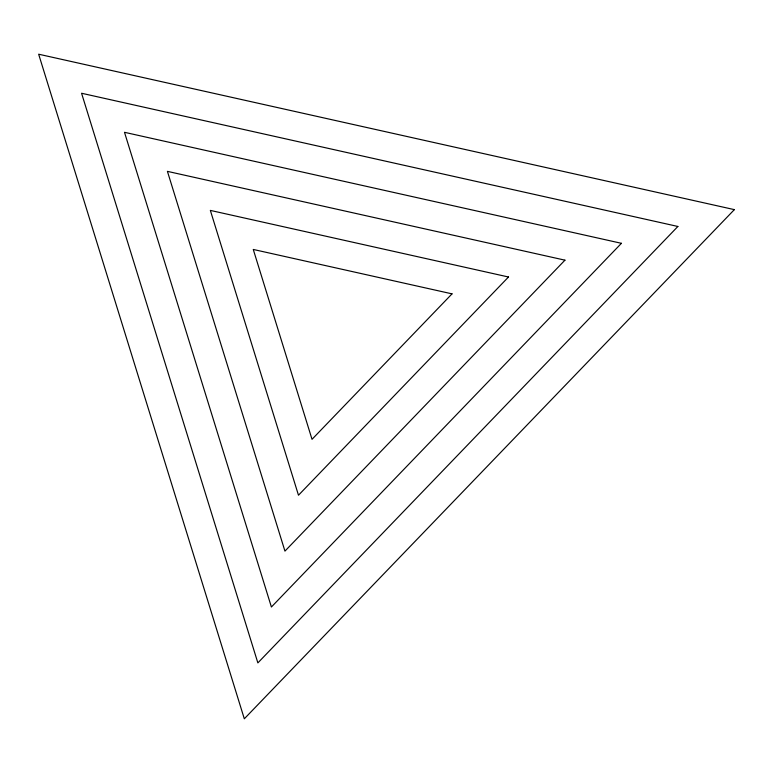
<?xml version="1.0" encoding="UTF-8"?>
<svg xmlns="http://www.w3.org/2000/svg" width="773" height="773" viewBox="0 0 773 773"><rect width="100%" height="100%" fill="white"/><g stroke="black" fill="none" stroke-linecap="round" stroke-linejoin="round"><path stroke-width="1.16" d="M452.031 293.856L312.021 439.325L253.264 249.447L452.031 293.856M508.499 277.005L298.484 495.222L210.343 210.401L508.499 277.005M564.957 260.163L284.947 551.11L167.412 171.355L564.957 260.163M621.424 243.311L271.4 607.008L124.492 132.299L621.424 243.311M677.882 226.47L257.863 662.896L81.571 93.253L677.882 226.47M734.35 209.628L244.316 718.793L38.65 54.207L734.35 209.628"/></g></svg>
